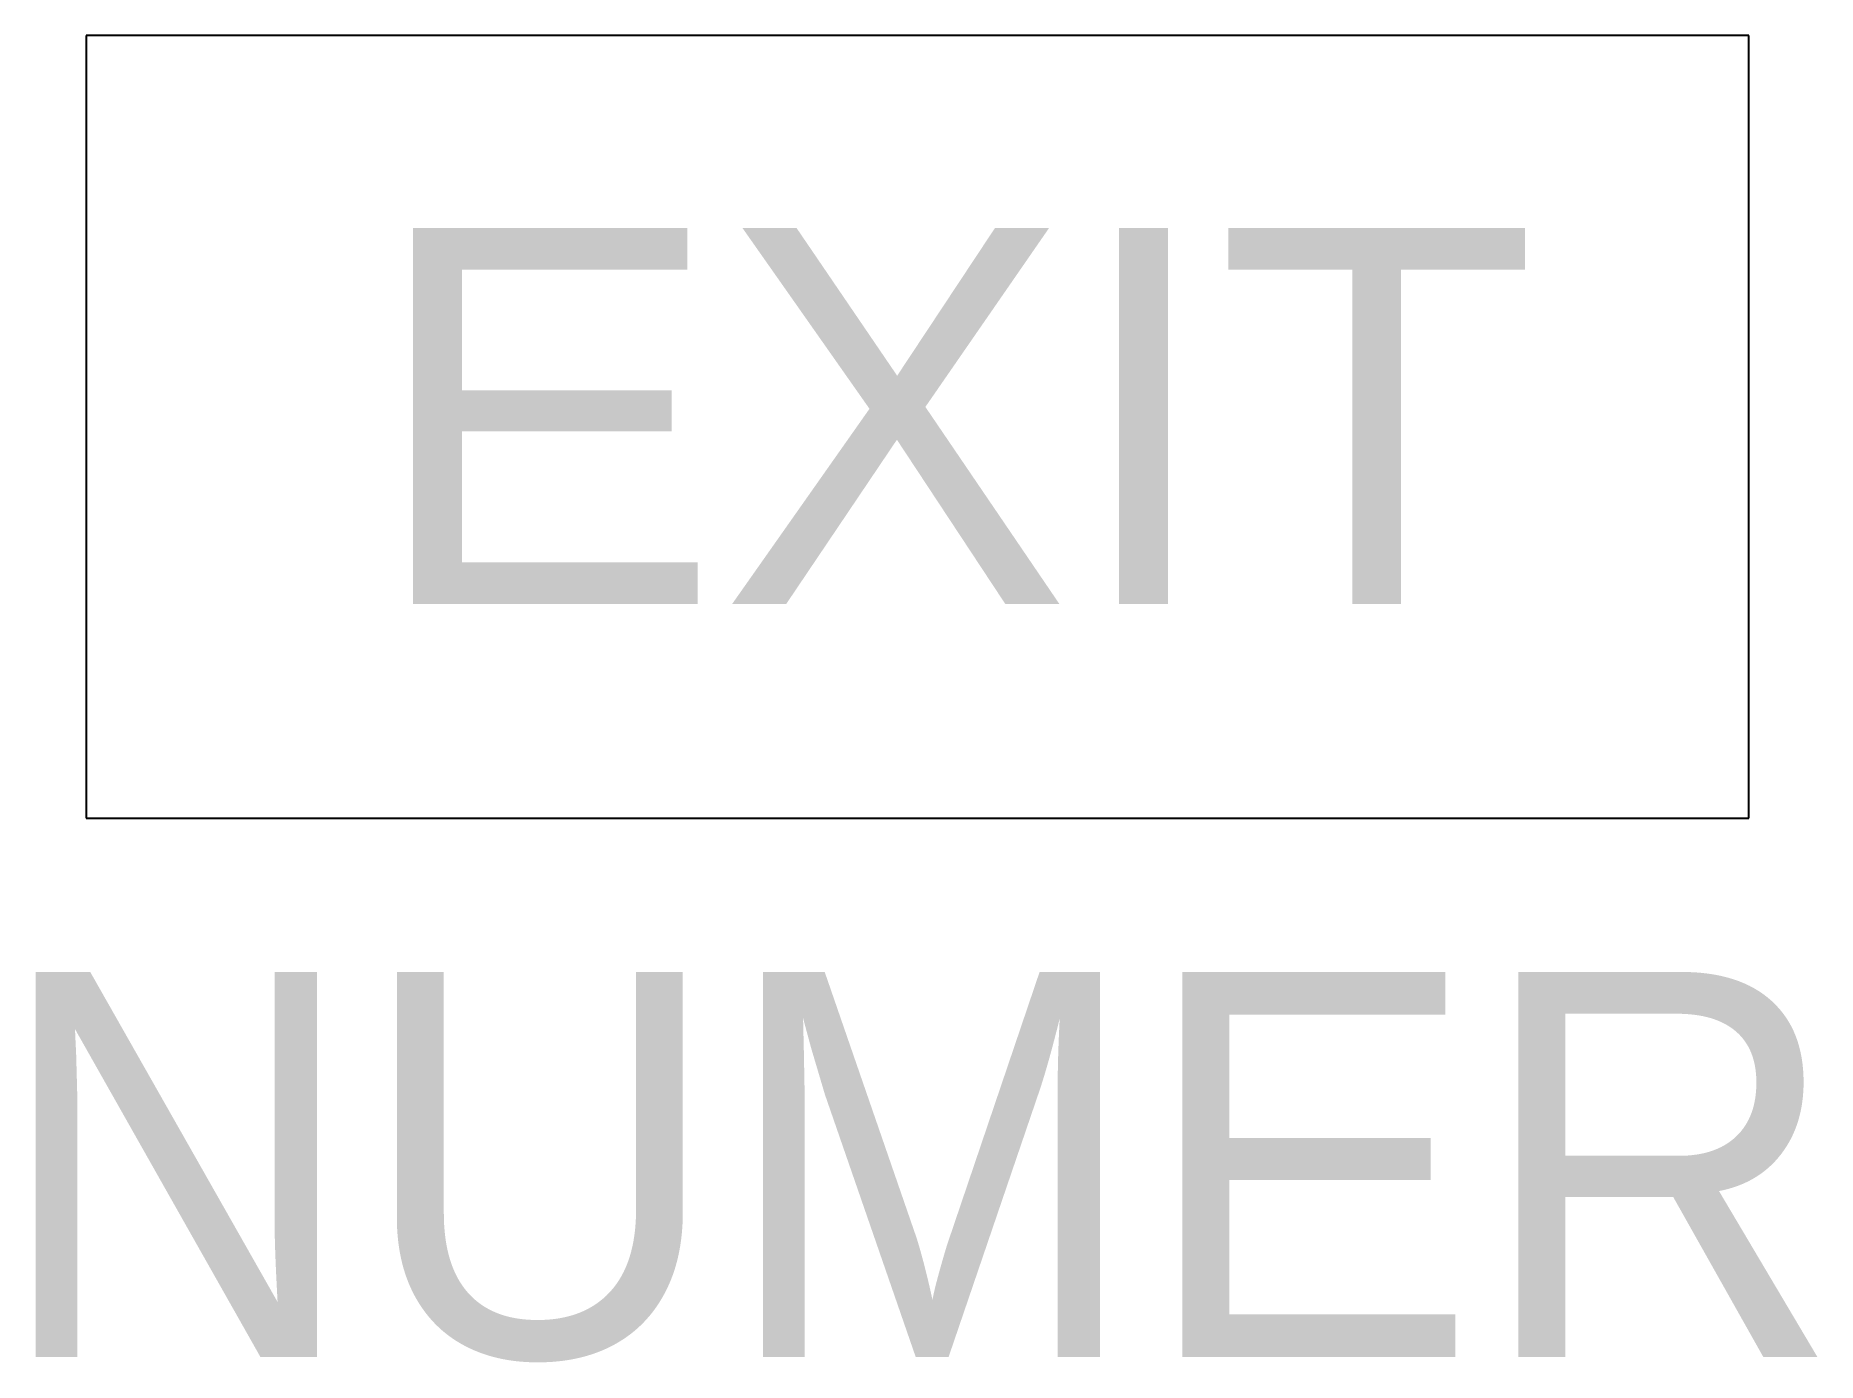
# Model space of a CAD drawing. Header units: millimetres. Extents: x -412 to 421, y -437 to 183.
import ezdxf
from ezdxf.enums import TextEntityAlignment as Align

# ---------------------------------------------------------------- set-up
doc = ezdxf.new("R2010")
doc.units = ezdxf.units.MM
doc.styles.add('Arial', font='ARIALUNI.TTF', dxfattribs={"height": 50})
doc.styles.get("Standard").update_dxf_attribs({"font": ''})
doc.styles.get('Standard').set_extended_font_data('Dotum')

msp = doc.modelspace()

# ---------------------------------------------------------------- linework, layer by layer
for p, q in [((388.75, 182.97), (-388.75, 182.97)), ((-388.75, 182.97), (-388.75, -182.97)), ((388.75, -182.97), (388.75, 182.97)), ((-388.75, -182.97), (388.75, -182.97))]:
    msp.add_line(p, q)

# ---------------------------------------------------------------- texts
at = {"style": 'Arial'}
msp.add_text('EXIT', height=175.781, dxfattribs=at).set_placement((-256.01, -82.83))
at = {"flags": 8}
msp.add_attdef('NUMER', text='xx', height=180, dxfattribs=at).set_placement((0, -346.1), align=Align.MIDDLE)

doc.saveas('drawing.dxf')
